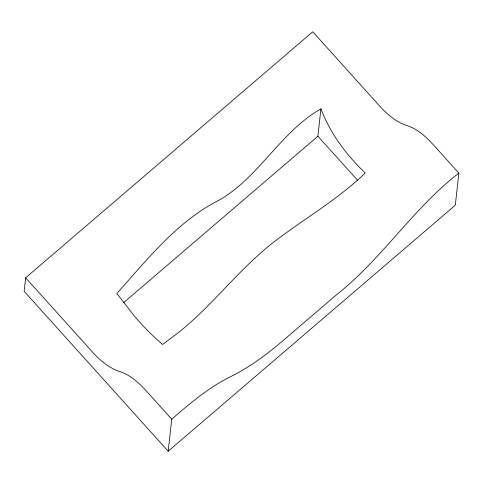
<?xml version="1.0" encoding="UTF-8"?>
<svg xmlns="http://www.w3.org/2000/svg" width="483" height="483" viewBox="0 0 483 483"><rect width="100%" height="100%" fill="white"/><g stroke="black" fill="none" stroke-linecap="round" stroke-linejoin="round"><path stroke-width="0.72" d="M25.641 277.81L24.15 291.291L168.181 451.225L455.312 205.19L458.85 173.131L438.274 150.279C429.574 140.571 420.488 130.205 407.767 125.858C394.575 121.801 384.577 111.917 375.78 101.744L312.767 31.775L25.641 277.81L88.655 347.778C97.451 357.951 107.449 367.835 120.641 371.892C132.722 376.022 141.585 385.621 149.863 394.889L171.725 419.159L168.181 451.225M123.563 302.726L317.905 136.206L320.917 108.862C280.617 131.793 259.401 176.899 219.342 200.028C177.152 221.274 147.774 259.142 116.82 293.465L134.274 315.924A43.114 6.997 49.4 0 0 140.686 323.248L148.444 331.416A56.994 9.255 49.4 0 0 155.345 338.082L162.608 344.457L180.026 331.35A49.085 7.275 -42 0 0 187.573 324.956C213.257 302.612 234.684 275.902 260.228 253.406A55.95 8.296 -42 0 1 270.48 244.615C301.634 220.145 336.591 200.705 365.257 172.999C346.269 154.862 330.33 133.543 320.917 108.862M171.725 419.159C189.825 403.534 208.258 387.867 229.757 377.06C252.054 366.199 271.609 350.773 290.162 334.496L336.307 294.956C381.836 259.057 412.953 208.644 458.85 173.131M317.905 136.206L357.668 180.358"/></g></svg>
